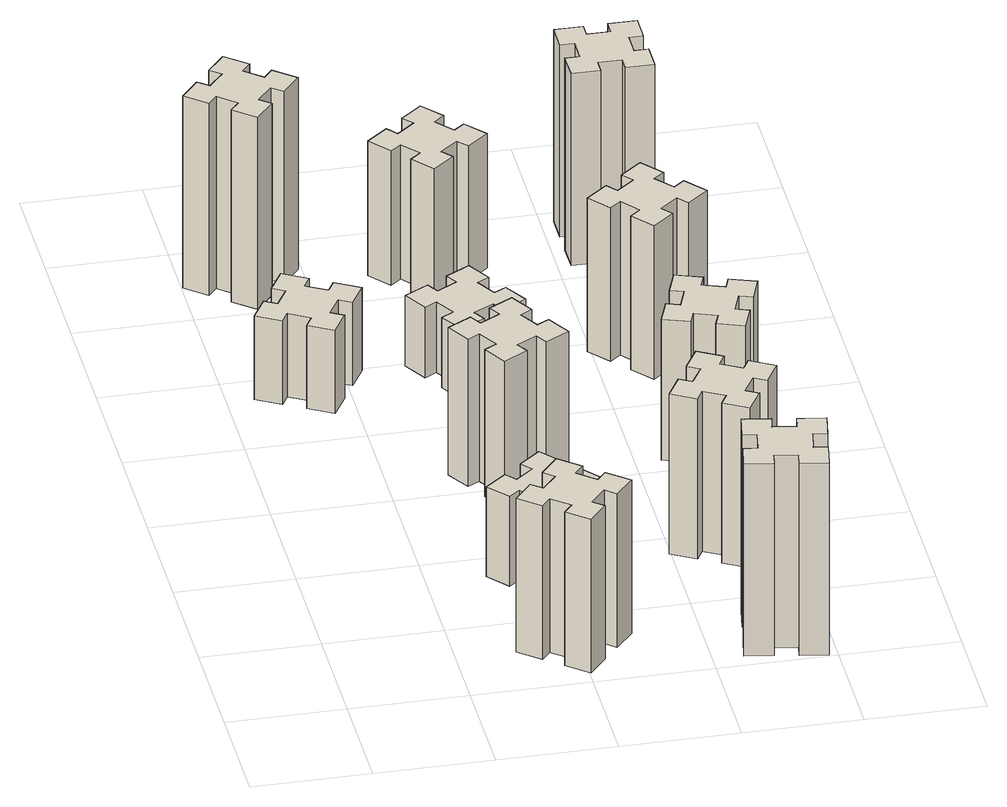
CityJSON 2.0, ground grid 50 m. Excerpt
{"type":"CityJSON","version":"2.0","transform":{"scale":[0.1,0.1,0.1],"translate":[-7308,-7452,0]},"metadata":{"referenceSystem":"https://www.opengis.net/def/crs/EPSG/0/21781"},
"CityObjects":{
"building1":{"type":"Building","attributes":{"class":"1000","function":"1000","usage":"1000","yearOfConstruction":2016,"roofType":"1000","measuredHeight":39,"storeysAboveGround":30,"storeysBelowGround":0},"geometry":[{"type":"Solid","lod":"1","boundaries":[[[[0,1,2,3,4,5,6,7,8,9,10,11,12,13,14,15,16,17,18,19]],[[17,16,20,21]],[[16,15,22,20]],[[15,14,23,22]],[[14,13,24,23]],[[13,12,25,24]],[[12,11,26,25]],[[11,10,27,26]],[[10,9,28,27]],[[9,8,29,28]],[[8,7,30,29]],[[7,6,31,30]],[[6,5,32,31]],[[5,4,33,32]],[[4,3,34,33]],[[3,2,35,34]],[[2,1,36,35]],[[1,0,37,36]],[[0,19,38,37]],[[19,18,39,38]],[[18,17,21,39]],[[24,25,26,27,28,29,30,31,32,33,34,35,36,37,38,39,21,20,22,23]]]]}]},
"building2":{"type":"Building","attributes":{"class":"1000","function":"1000","usage":"1000","yearOfConstruction":2016,"roofType":"1000","measuredHeight":72,"storeysAboveGround":30,"storeysBelowGround":0},"geometry":[{"type":"Solid","lod":"1","boundaries":[[[[40,41,42,43,44,45,46,47,48,49,50,51,52,53,54,55,56,57,58,59]],[[57,56,60,61]],[[56,55,62,60]],[[55,54,63,62]],[[54,53,64,63]],[[53,52,65,64]],[[52,51,66,65]],[[51,50,67,66]],[[50,49,68,67]],[[49,48,69,68]],[[48,47,70,69]],[[47,46,71,70]],[[46,45,72,71]],[[45,44,73,72]],[[44,43,74,73]],[[43,42,75,74]],[[42,41,76,75]],[[41,40,77,76]],[[40,59,78,77]],[[59,58,79,78]],[[58,57,61,79]],[[64,65,66,67,68,69,70,71,72,73,74,75,76,77,78,79,61,60,62,63]]]]}]},
"building3":{"type":"Building","attributes":{"class":"1000","function":"1000","usage":"1000","yearOfConstruction":2016,"roofType":"1000","measuredHeight":90,"storeysAboveGround":30,"storeysBelowGround":0},"geometry":[{"type":"Solid","lod":"1","boundaries":[[[[80,81,82,83,84,85,86,87,88,89,90,91,92,93,94,95,96,97,98,99]],[[97,96,100,101]],[[96,95,102,100]],[[95,94,103,102]],[[94,93,104,103]],[[93,92,105,104]],[[92,91,106,105]],[[91,90,107,106]],[[90,89,108,107]],[[89,88,109,108]],[[88,87,110,109]],[[87,86,111,110]],[[86,85,112,111]],[[85,84,113,112]],[[84,83,114,113]],[[83,82,115,114]],[[82,81,116,115]],[[81,80,117,116]],[[80,99,118,117]],[[99,98,119,118]],[[98,97,101,119]],[[104,105,106,107,108,109,110,111,112,113,114,115,116,117,118,119,101,100,102,103]]]]}]},
"building4":{"type":"Building","attributes":{"class":"1000","function":"1000","usage":"1000","yearOfConstruction":2016,"roofType":"1000","measuredHeight":42,"storeysAboveGround":30,"storeysBelowGround":0},"geometry":[{"type":"Solid","lod":"1","boundaries":[[[[120,121,122,123,124,125,126,127,128,129,130,131,132,133,134,135,136,137,138,139]],[[137,136,140,141]],[[136,135,142,140]],[[135,134,143,142]],[[134,133,144,143]],[[133,132,145,144]],[[132,131,146,145]],[[131,130,147,146]],[[130,129,148,147]],[[129,128,149,148]],[[128,127,150,149]],[[127,126,151,150]],[[126,125,152,151]],[[125,124,153,152]],[[124,123,154,153]],[[123,122,155,154]],[[122,121,156,155]],[[121,120,157,156]],[[120,139,158,157]],[[139,138,159,158]],[[138,137,141,159]],[[144,145,146,147,148,149,150,151,152,153,154,155,156,157,158,159,141,140,142,143]]]]}]},
"building5":{"type":"Building","attributes":{"class":"1000","function":"1000","usage":"1000","yearOfConstruction":2016,"roofType":"1000","measuredHeight":69,"storeysAboveGround":30,"storeysBelowGround":0},"geometry":[{"type":"Solid","lod":"1","boundaries":[[[[160,161,162,163,164,165,166,167,168,169,170,171,172,173,174,175,176,177,178,179]],[[177,176,180,181]],[[176,175,182,180]],[[175,174,183,182]],[[174,173,184,183]],[[173,172,185,184]],[[172,171,186,185]],[[171,170,187,186]],[[170,169,188,187]],[[169,168,189,188]],[[168,167,190,189]],[[167,166,191,190]],[[166,165,192,191]],[[165,164,193,192]],[[164,163,194,193]],[[163,162,195,194]],[[162,161,196,195]],[[161,160,197,196]],[[160,179,198,197]],[[179,178,199,198]],[[178,177,181,199]],[[184,185,186,187,188,189,190,191,192,193,194,195,196,197,198,199,181,180,182,183]]]]}]},
"building6":{"type":"Building","attributes":{"class":"1000","function":"1000","usage":"1000","yearOfConstruction":2016,"roofType":"1000","measuredHeight":33,"storeysAboveGround":30,"storeysBelowGround":0},"geometry":[{"type":"Solid","lod":"1","boundaries":[[[[200,201,202,203,204,205,206,207,208,209,210,211,212,213,214,215,216,217,218,219]],[[217,216,220,221]],[[216,215,222,220]],[[215,214,223,222]],[[214,213,224,223]],[[213,212,225,224]],[[212,211,226,225]],[[211,210,227,226]],[[210,209,228,227]],[[209,208,229,228]],[[208,207,230,229]],[[207,206,231,230]],[[206,205,232,231]],[[205,204,233,232]],[[204,203,234,233]],[[203,202,235,234]],[[202,201,236,235]],[[201,200,237,236]],[[200,219,238,237]],[[219,218,239,238]],[[218,217,221,239]],[[224,225,226,227,228,229,230,231,232,233,234,235,236,237,238,239,221,220,222,223]]]]}]},
"building7":{"type":"Building","attributes":{"class":"1000","function":"1000","usage":"1000","yearOfConstruction":2016,"roofType":"1000","measuredHeight":90,"storeysAboveGround":30,"storeysBelowGround":0},"geometry":[{"type":"Solid","lod":"1","boundaries":[[[[240,241,242,243,244,245,246,247,248,249,250,251,252,253,254,255,256,257,258,259]],[[257,256,260,261]],[[256,255,262,260]],[[255,254,263,262]],[[254,253,264,263]],[[253,252,265,264]],[[252,251,266,265]],[[251,250,267,266]],[[250,249,268,267]],[[249,248,269,268]],[[248,247,270,269]],[[247,246,271,270]],[[246,245,272,271]],[[245,244,273,272]],[[244,243,274,273]],[[243,242,275,274]],[[242,241,276,275]],[[241,240,277,276]],[[240,259,278,277]],[[259,258,279,278]],[[258,257,261,279]],[[264,265,266,267,268,269,270,271,272,273,274,275,276,277,278,279,261,260,262,263]]]]}]},
"building8":{"type":"Building","attributes":{"class":"1000","function":"1000","usage":"1000","yearOfConstruction":2016,"roofType":"1000","measuredHeight":63,"storeysAboveGround":30,"storeysBelowGround":0},"geometry":[{"type":"Solid","lod":"1","boundaries":[[[[280,281,282,283,284,285,286,287,288,289,290,291,292,293,294,295,296,297,298,299]],[[297,296,300,301]],[[296,295,302,300]],[[295,294,303,302]],[[294,293,304,303]],[[293,292,305,304]],[[292,291,306,305]],[[291,290,307,306]],[[290,289,308,307]],[[289,288,309,308]],[[288,287,310,309]],[[287,286,311,310]],[[286,285,312,311]],[[285,284,313,312]],[[284,283,314,313]],[[283,282,315,314]],[[282,281,316,315]],[[281,280,317,316]],[[280,299,318,317]],[[299,298,319,318]],[[298,297,301,319]],[[304,305,306,307,308,309,310,311,312,313,314,315,316,317,318,319,301,300,302,303]]]]}]},
"building9":{"type":"Building","attributes":{"class":"1000","function":"1000","usage":"1000","yearOfConstruction":2016,"roofType":"1000","measuredHeight":75,"storeysAboveGround":30,"storeysBelowGround":0},"geometry":[{"type":"Solid","lod":"1","boundaries":[[[[320,321,322,323,324,325,326,327,328,329,330,331,332,333,334,335,336,337,338,339]],[[337,336,340,341]],[[336,335,342,340]],[[335,334,343,342]],[[334,333,344,343]],[[333,332,345,344]],[[332,331,346,345]],[[331,330,347,346]],[[330,329,348,347]],[[329,328,349,348]],[[328,327,350,349]],[[327,326,351,350]],[[326,325,352,351]],[[325,324,353,352]],[[324,323,354,353]],[[323,322,355,354]],[[322,321,356,355]],[[321,320,357,356]],[[320,339,358,357]],[[339,338,359,358]],[[338,337,341,359]],[[344,345,346,347,348,349,350,351,352,353,354,355,356,357,358,359,341,340,342,343]]]]}]},
"building10":{"type":"Building","attributes":{"class":"1000","function":"1000","usage":"1000","yearOfConstruction":2016,"roofType":"1000","measuredHeight":66,"storeysAboveGround":30,"storeysBelowGround":0},"geometry":[{"type":"Solid","lod":"1","boundaries":[[[[360,361,362,363,364,365,366,367,368,369,370,371,372,373,374,375,376,377,378,379]],[[377,376,380,381]],[[376,375,382,380]],[[375,374,383,382]],[[374,373,384,383]],[[373,372,385,384]],[[372,371,386,385]],[[371,370,387,386]],[[370,369,388,387]],[[369,368,389,388]],[[368,367,390,389]],[[367,366,391,390]],[[366,365,392,391]],[[365,364,393,392]],[[364,363,394,393]],[[363,362,395,394]],[[362,361,396,395]],[[361,360,397,396]],[[360,379,398,397]],[[379,378,399,398]],[[378,377,381,399]],[[384,385,386,387,388,389,390,391,392,393,394,395,396,397,398,399,381,380,382,383]]]]}]},
"building11":{"type":"Building","attributes":{"class":"1000","function":"1000","usage":"1000","yearOfConstruction":2016,"roofType":"1000","measuredHeight":72,"storeysAboveGround":30,"storeysBelowGround":0},"geometry":[{"type":"Solid","lod":"1","boundaries":[[[[400,401,402,403,404,405,406,407,408,409,410,411,412,413,414,415,416,417,418,419]],[[417,416,420,421]],[[416,415,422,420]],[[415,414,423,422]],[[414,413,424,423]],[[413,412,425,424]],[[412,411,426,425]],[[411,410,427,426]],[[410,409,428,427]],[[409,408,429,428]],[[408,407,430,429]],[[407,406,431,430]],[[406,405,432,431]],[[405,404,433,432]],[[404,403,434,433]],[[403,402,435,434]],[[402,401,436,435]],[[401,400,437,436]],[[400,419,438,437]],[[419,418,439,438]],[[418,417,421,439]],[[424,425,426,427,428,429,430,431,432,433,434,435,436,437,438,439,421,420,422,423]]]]}]},
"building12":{"type":"Building","attributes":{"class":"1000","function":"1000","usage":"1000","yearOfConstruction":2016,"roofType":"1000","measuredHeight":90,"storeysAboveGround":30,"storeysBelowGround":0},"geometry":[{"type":"Solid","lod":"1","boundaries":[[[[440,441,442,443,444,445,446,447,448,449,450,451,452,453,454,455,456,457,458,459]],[[457,456,460,461]],[[456,455,462,460]],[[455,454,463,462]],[[454,453,464,463]],[[453,452,465,464]],[[452,451,466,465]],[[451,450,467,466]],[[450,449,468,467]],[[449,448,469,468]],[[448,447,470,469]],[[447,446,471,470]],[[446,445,472,471]],[[445,444,473,472]],[[444,443,474,473]],[[443,442,475,474]],[[442,441,476,475]],[[441,440,477,476]],[[440,459,478,477]],[[459,458,479,478]],[[458,457,461,479]],[[464,465,466,467,468,469,470,471,472,473,474,475,476,477,478,479,461,460,462,463]]]]}]}
},
"vertices":[
[416,2327,0],[466,2414,0],[518,2384,0],[578,2488,0],[474,2548,0],[444,2496,0],[357,2546,0],[387,2598,0],[283,2658,0],[223,2554,0],[275,2524,0],[225,2437,0],[173,2467,0],[113,2363,0],[217,2303,0],[247,2355,0],[334,2305,0],[304,2253,0],[408,2193,0],[468,2297,0],[334,2305,390],[304,2253,390],[247,2355,390],[217,2303,390],[113,2363,390],[173,2467,390],[225,2437,390],[275,2524,390],[223,2554,390],[283,2658,390],[387,2598,390],[357,2546,390],[444,2496,390],[474,2548,390],[578,2488,390],[518,2384,390],[466,2414,390],[416,2327,390],[468,2297,390],[408,2193,390],
[876,253,0],[953,189,0],[914,143,0],[1006,66,0],[1083,158,0],[1037,196,0],[1102,273,0],[1148,234,0],[1225,326,0],[1133,403,0],[1094,357,0],[1018,422,0],[1056,468,0],[964,545,0],[887,453,0],[933,414,0],[869,338,0],[823,376,0],[746,284,0],[838,207,0],[869,338,720],[823,376,720],[933,414,720],[887,453,720],[964,545,720],[1056,468,720],[1018,422,720],[1094,357,720],[1133,403,720],[1225,326,720],[1148,234,720],[1102,273,720],[1037,196,720],[1083,158,720],[1006,66,720],[914,143,720],[953,189,720],[876,253,720],[838,207,720],[746,284,720],
[136,3213,0],[213,3149,0],[174,3103,0],[266,3026,0],[343,3118,0],[297,3156,0],[362,3233,0],[408,3194,0],[485,3286,0],[393,3363,0],[354,3317,0],[278,3382,0],[316,3428,0],[224,3505,0],[147,3413,0],[193,3374,0],[129,3298,0],[83,3336,0],[6,3244,0],[98,3167,0],[129,3298,900],[83,3336,900],[193,3374,900],[147,3413,900],[224,3505,900],[316,3428,900],[278,3382,900],[354,3317,900],[393,3363,900],[485,3286,900],[408,3194,900],[362,3233,900],[297,3156,900],[343,3118,900],[266,3026,900],[174,3103,900],[213,3149,900],[136,3213,900],[98,3167,900],[6,3244,900],
[953,962,0],[876,897,0],[838,943,0],[746,866,0],[823,774,0],[869,813,0],[933,736,0],[887,698,0],[964,606,0],[1056,683,0],[1018,729,0],[1094,793,0],[1133,747,0],[1225,824,0],[1148,916,0],[1102,878,0],[1037,954,0],[1083,993,0],[1006,1085,0],[914,1008,0],[1037,954,420],[1083,993,420],[1102,878,420],[1148,916,420],[1225,824,420],[1133,747,420],[1094,793,420],[1018,729,420],[1056,683,420],[964,606,420],[887,698,420],[933,736,420],[869,813,420],[823,774,420],[746,866,420],[838,943,420],[876,897,420],[953,962,420],[914,1008,420],[1006,1085,420],
[865,1574,0],[915,1487,0],[863,1457,0],[923,1353,0],[1027,1413,0],[997,1465,0],[1084,1515,0],[1114,1463,0],[1218,1523,0],[1158,1627,0],[1106,1597,0],[1056,1684,0],[1108,1714,0],[1048,1818,0],[944,1758,0],[974,1706,0],[887,1656,0],[857,1708,0],[753,1648,0],[813,1544,0],[887,1656,690],[857,1708,690],[974,1706,690],[944,1758,690],[1048,1818,690],[1108,1714,690],[1056,1684,690],[1106,1597,690],[1158,1627,690],[1218,1523,690],[1114,1463,690],[1084,1515,690],[997,1465,690],[1027,1413,690],[923,1353,690],[863,1457,690],[915,1487,690],[865,1574,690],[813,1544,690],[753,1648,690],
[865,2414,0],[915,2327,0],[863,2297,0],[923,2193,0],[1027,2253,0],[997,2305,0],[1084,2355,0],[1114,2303,0],[1218,2363,0],[1158,2467,0],[1106,2437,0],[1056,2524,0],[1108,2554,0],[1048,2658,0],[944,2598,0],[974,2546,0],[887,2496,0],[857,2548,0],[753,2488,0],[813,2384,0],[887,2496,330],[857,2548,330],[974,2546,330],[944,2598,330],[1048,2658,330],[1108,2554,330],[1056,2524,330],[1106,2437,330],[1158,2467,330],[1218,2363,330],[1114,2303,330],[1084,2355,330],[997,2305,330],[1027,2253,330],[923,2193,330],[863,2297,330],[915,2327,330],[865,2414,330],[813,2384,330],[753,2488,330],
[1894,305,0],[1795,322,0],[1806,381,0],[1687,402,0],[1667,284,0],[1726,274,0],[1708,175,0],[1649,186,0],[1628,67,0],[1747,47,0],[1757,106,0],[1855,88,0],[1845,29,0],[1963,8,0],[1984,127,0],[1925,137,0],[1942,235,0],[2001,225,0],[2022,343,0],[1904,364,0],[1942,235,900],[2001,225,900],[1925,137,900],[1984,127,900],[1963,8,900],[1845,29,900],[1855,88,900],[1757,106,900],[1747,47,900],[1628,67,900],[1649,186,900],[1708,175,900],[1726,274,900],[1667,284,900],[1687,402,900],[1806,381,900],[1795,322,900],[1894,305,900],[1904,364,900],[2022,343,900],
[1102,3198,0],[1037,3274,0],[1083,3313,0],[1006,3405,0],[914,3328,0],[953,3282,0],[876,3217,0],[838,3263,0],[746,3186,0],[823,3094,0],[869,3133,0],[933,3056,0],[887,3018,0],[964,2926,0],[1056,3003,0],[1018,3049,0],[1094,3113,0],[1133,3067,0],[1225,3144,0],[1148,3236,0],[1094,3113,630],[1133,3067,630],[1018,3049,630],[1056,3003,630],[964,2926,630],[887,3018,630],[933,3056,630],[869,3133,630],[823,3094,630],[746,3186,630],[838,3263,630],[876,3217,630],[953,3282,630],[914,3328,630],[1006,3405,630],[1083,3313,630],[1037,3274,630],[1102,3198,630],[1148,3236,630],[1225,3144,630],
[1824,1016,0],[1737,1066,0],[1767,1118,0],[1663,1178,0],[1603,1074,0],[1655,1044,0],[1605,957,0],[1553,987,0],[1493,883,0],[1597,823,0],[1627,875,0],[1714,825,0],[1684,773,0],[1788,713,0],[1848,817,0],[1796,847,0],[1846,934,0],[1898,904,0],[1958,1008,0],[1854,1068,0],[1846,934,750],[1898,904,750],[1796,847,750],[1848,817,750],[1788,713,750],[1684,773,750],[1714,825,750],[1627,875,750],[1597,823,750],[1493,883,750],[1553,987,750],[1605,957,750],[1655,1044,750],[1603,1074,750],[1663,1178,750],[1767,1118,750],[1737,1066,750],[1824,1016,750],[1854,1068,750],[1958,1008,750],
[1910,1772,0],[1816,1806,0],[1837,1862,0],[1724,1903,0],[1683,1790,0],[1739,1770,0],[1705,1676,0],[1649,1697,0],[1607,1584,0],[1720,1543,0],[1741,1599,0],[1835,1565,0],[1814,1509,0],[1927,1467,0],[1968,1580,0],[1912,1601,0],[1946,1695,0],[2002,1674,0],[2043,1787,0],[1930,1828,0],[1946,1695,660],[2002,1674,660],[1912,1601,660],[1968,1580,660],[1927,1467,660],[1814,1509,660],[1835,1565,660],[1741,1599,660],[1720,1543,660],[1607,1584,660],[1649,1697,660],[1705,1676,660],[1739,1770,660],[1683,1790,660],[1724,1903,660],[1837,1862,660],[1816,1806,660],[1910,1772,660],[1930,1828,660],[2043,1787,660],
[1609,2393,0],[1673,2316,0],[1627,2278,0],[1704,2186,0],[1796,2263,0],[1758,2309,0],[1834,2373,0],[1873,2327,0],[1965,2404,0],[1888,2496,0],[1842,2458,0],[1777,2534,0],[1823,2573,0],[1746,2665,0],[1654,2588,0],[1693,2542,0],[1616,2477,0],[1578,2523,0],[1486,2446,0],[1563,2354,0],[1616,2477,720],[1578,2523,720],[1693,2542,720],[1654,2588,720],[1746,2665,720],[1823,2573,720],[1777,2534,720],[1842,2458,720],[1888,2496,720],[1965,2404,720],[1873,2327,720],[1834,2373,720],[1758,2309,720],[1796,2263,720],[1704,2186,720],[1627,2278,720],[1673,2316,720],[1609,2393,720],[1563,2354,720],[1486,2446,720],
[1675,3155,0],[1775,3155,0],[1775,3095,0],[1895,3095,0],[1895,3215,0],[1835,3215,0],[1835,3315,0],[1895,3315,0],[1895,3435,0],[1775,3435,0],[1775,3375,0],[1675,3375,0],[1675,3435,0],[1555,3435,0],[1555,3315,0],[1615,3315,0],[1615,3215,0],[1555,3215,0],[1555,3095,0],[1675,3095,0],[1615,3215,900],[1555,3215,900],[1615,3315,900],[1555,3315,900],[1555,3435,900],[1675,3435,900],[1675,3375,900],[1775,3375,900],[1775,3435,900],[1895,3435,900],[1895,3315,900],[1835,3315,900],[1835,3215,900],[1895,3215,900],[1895,3095,900],[1775,3095,900],[1775,3155,900],[1675,3155,900],[1675,3095,900],[1555,3095,900]
]}
